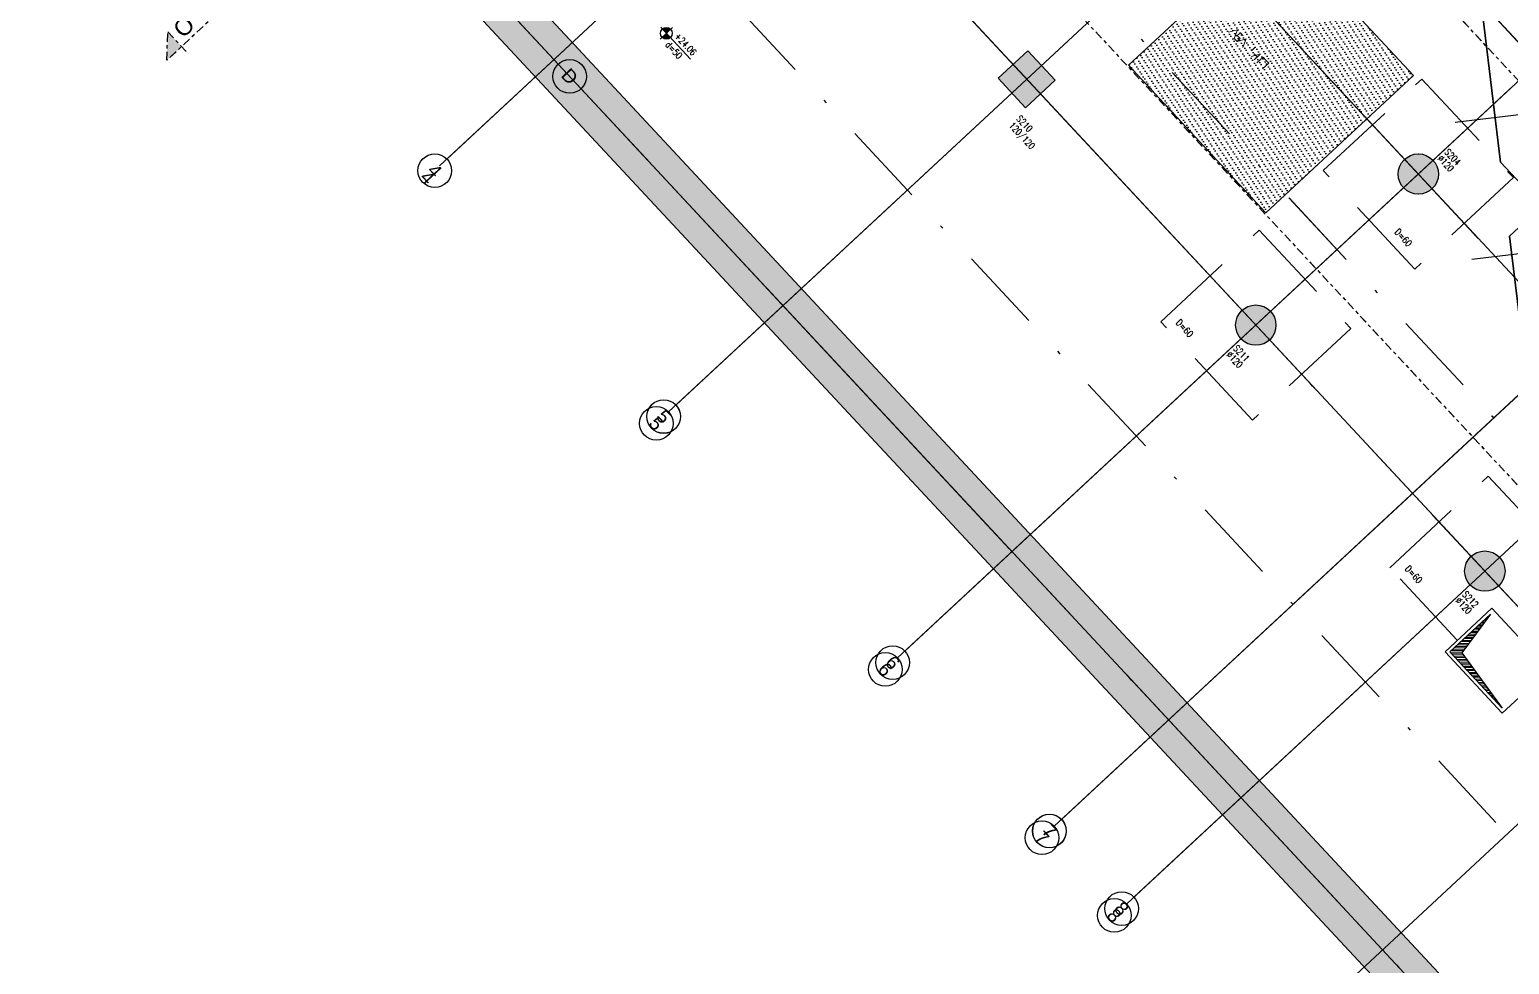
# Model space of a CAD drawing. Header units: inches. Extents: x 400392 to 401495, y 4543971 to 4544133.
# Drawn here: x 400392.43 to 400436.44, y 4544052.42 to 4544080.24 of the extents above; entities that cross this region are included whole.
import ezdxf
from ezdxf.enums import TextEntityAlignment as Align

# ---------------------------------------------------------------- set-up
doc = ezdxf.new("R2010")
doc.units = ezdxf.units.IN
doc.header["$MEASUREMENT"] = 0
for name, pattern in [('ACAD_ISO05W100', [33, 24, -3, 0, -3, 0, -3]), ('AKS', [3, 2.5, -0.25, 0, -0.25]), ('CENTER', [2, 1.25, -0.25, 0.25, -0.25]), ('CONTINU', [0]), ('DASHDOT2', [0.5, 0.25, -0.125, 0, -0.125]), ('HIDDEN', [0.375, 0.25, -0.125])]:
    doc.linetypes.add(name, pattern=pattern)
doc.layers.add('A-DETL', color=90, linetype='Continuous', lineweight=15)
for name, color, linetype in [('aks prota', 2, 'AKS'), ('boşluk prota', 2, 'Continuous'), ('boşluk taraması prota', 252, 'Continuous'), ('caks prota', 4, 'Continuous'), ('iderzi_PROTA', 3, 'Continuous'), ('kesit tarama prota', 252, 'Continuous'), ('kiriş prota', 6, 'Continuous'), ('kolon prota', 1, 'Continuous'), ('kolon tarama prota', 252, 'Continuous'), ('lkolon prota', 4, 'Continuous'), ('perde prota', 1, 'Continuous'), ('PRT-AL-TUNEL_EKSENI', 14, 'DASHDOT2'), ('skesit prota', 7, 'Continuous'), ('st-s_kolon tarama', 252, 'Continuous'), ('st-s_level (kot)', 6, 'Continuous'), ('st-s_levelmark (kot işareti)', 4, 'Continuous'), ('st_s_ölçü', 4, 'Continuous'), ('taks prota', 7, 'Continuous'), ('temel prota', 6, 'Continuous'), ('tkesit prota', 7, 'Continuous'), ('tkolon prota', 6, 'Continuous')]:
    doc.layers.add(name, color=color, linetype=linetype)
doc.styles.add('Arial', font='Arial.ttf')
doc.styles.add('OLCU', font='romanstw.shx')
doc.styles.add('TAKS', font='Arial Unicode.ttf')
doc.styles.add('tkolon', font='romanstw.shx')
pattern_1 = [(6.931826, (-1394.22742, 1019.31005), (0.059635541, 0.167169242), [0, -0.15875])]
pattern_2 = [(6.931826, (398997.36488, 4544993.93019), (0.059635541, 0.167169242), [0, -0.15875])]

# ---------------------------------------------------------------- blocks, each defined once
blk = doc.blocks.new('PLAN_KOT')
at = {"layer": 'st-s_levelmark (kot işareti)'}
h = blk.add_hatch(color=256, dxfattribs=at)
h.paths.add_polyline_path([(0, 17.5, 0.414214), (-17.5, 0), (0, 0)])
h.paths.add_polyline_path([(17.5, 0), (0, 0), (0, -17.5, 0.414214)])
for p, q in [((105, 0), (-25, 0)), ((0, 25), (0, -25))]:
    blk.add_line(p, q, dxfattribs=at)
blk.add_circle((0, 0), 17.5, dxfattribs=at)
at = {"layer": 'st-s_level (kot)', "color": 6, "style": 'OLCU', "width": 0.8}
for tag, p in [('KOT', (22.7, 9.8)), ('DÖŞEME_KALINLIĞI', (22.7, -27.6))]:
    blk.add_attdef(tag, p, '', height=20, dxfattribs=at)
blk = doc.blocks.new('A$C1a5ef8c2')
at = {"layer": 'boşluk taraması prota', "ltscale": 2}
h = blk.add_hatch(dxfattribs=at)
h.set_pattern_fill('ANSI31', color=256, scale=0.03, angle=-47.076, style=0)
h.set_pattern_definition([(357.923994, (-736.32977, 321.2096), (0.003450452, 0.095187483), [])])
h.paths.add_polyline_path([(44.28, 88.221), (43.428, 87.066), (44.628, 85.427), (43.073, 87.099)])
at = {"layer": 'kesit tarama prota'}
h = blk.add_hatch(color=256, dxfattribs=at)
h.dxf.hatch_style = 1
h.paths.add_polyline_path([(4.95, 105.553), (4.919, 104.705), (5.358, 105.114)])
at = {"layer": 'kolon tarama prota'}
h = blk.add_hatch(color=256, dxfattribs=at)
h.dxf.hatch_style = 1
h.paths.add_polyline_path([(49.467, 68.11), (49.159, 70.643), (5.918, 117.138), (24.151, 134.095), (39.018, 118.11), (43.332, 118.633), (43.151, 120.123), (39.596, 119.691), (24.432, 135.995), (4.002, 116.995)])
h = blk.add_hatch(color=256, dxfattribs=at)
h.dxf.hatch_style = 1
h.paths.add_polyline_path([(30.522, 104.991), (31.339, 104.113), (30.46, 103.295), (29.643, 104.174)])
h = blk.add_hatch(color=256, dxfattribs=at)
h.dxf.hatch_style = 1
edge = h.paths.add_edge_path()
edge.add_arc((42.138, 101.32), 0.6, -47.076, 312.924)
h = blk.add_hatch(color=256, dxfattribs=at)
h.dxf.hatch_style = 1
edge = h.paths.add_edge_path()
edge.add_arc((37.305, 96.825), 0.6, -47.076, 312.924)
h = blk.add_hatch(color=256, dxfattribs=at)
h.dxf.hatch_style = 1
edge = h.paths.add_edge_path()
edge.add_arc((44.116, 89.502), 0.6, -47.076, 312.924)
at = {"layer": 'st-s_kolon tarama', "ltscale": 0.001}
h = blk.add_hatch(dxfattribs=at)
h.set_pattern_fill('DOTS', color=253, scale=0.1, angle=6.9318)
h.set_pattern_definition(pattern_1)
h.paths.add_polyline_path([(37.909, 108.643), (41.995, 104.249), (37.601, 100.163), (33.515, 104.557)])
h = blk.add_hatch(dxfattribs=at)
h.set_pattern_fill('DOTS', color=253, scale=0.1, angle=6.9318)
h.set_pattern_definition(pattern_1)
h.paths.add_polyline_path([(37.909, 108.643), (41.995, 104.249), (37.601, 100.163), (33.515, 104.557)])
at = {"layer": 'A-DETL', "color": 1, "lineweight": 5}
blk.add_lwpolyline([(18.906, 133.421), (126.814, 17.396)], dxfattribs=at)
at = {"layer": 'aks prota', "ltscale": 10}
for p, q in [((125.918, 11.237), (12.923, 132.733)), ((125.918, 11.237), (12.923, 132.733)), ((125.918, 11.237), (12.923, 132.733)), ((124.062, 13.233), (12.923, 132.733)), ((125.918, 11.237), (12.923, 132.733)), ((121.085, 6.742), (8.09, 128.238)), ((121.085, 6.742), (8.09, 128.238)), ((121.085, 6.742), (8.09, 128.238)), ((119.229, 8.739), (8.09, 128.238)), ((121.085, 6.742), (8.09, 128.238)), ((13.033, 101.563), (39.309, 126.001)), ((13.033, 101.563), (39.309, 126.001)), ((13.033, 101.563), (39.309, 126.001)), ((13.251, 101.767), (39.309, 126.001)), ((13.251, 101.767), (39.309, 126.001)), ((113.836, 0), (0.841, 121.496)), ((113.836, 0), (0.841, 121.496)), ((113.836, 0), (0.841, 121.496)), ((111.979, 1.996), (0.841, 121.496)), ((113.836, 0), (0.841, 121.496)), ((19.843, 94.24), (46.442, 118.978)), ((19.843, 94.24), (46.442, 118.978)), ((19.843, 94.24), (46.442, 118.978)), ((20.062, 94.444), (46.442, 118.978)), ((20.062, 94.444), (46.442, 118.978)), ((113.372, 24.727), (29.325, 115.097)), ((113.372, 24.727), (29.325, 115.097)), ((108.54, 20.232), (24.492, 110.602)), ((26.653, 86.918), (52.051, 110.539)), ((26.653, 86.918), (52.051, 110.539)), ((26.653, 86.918), (52.051, 110.539)), ((26.872, 87.121), (52.051, 110.539)), ((31.311, 81.909), (56.709, 105.53)), ((31.311, 81.909), (56.709, 105.53)), ((31.311, 81.909), (56.709, 105.53)), ((31.53, 82.113), (56.709, 105.53)), ((31.53, 82.113), (56.709, 105.53)), ((43.727, 98.786), (90.086, 104.416)), ((43.727, 98.786), (90.086, 104.416)), ((43.727, 98.786), (90.086, 104.416)), ((43.727, 98.786), (90.086, 104.416)), ((43.727, 98.786), (90.086, 104.416)), ((43.727, 98.786), (90.086, 104.416)), ((43.727, 98.786), (90.086, 104.416)), ((101.29, 13.49), (17.243, 103.86)), ((101.29, 13.49), (17.243, 103.86)), ((33.473, 79.604), (59.005, 103.35)), ((33.473, 79.604), (59.005, 103.35)), ((33.473, 79.604), (59.005, 103.35)), ((33.692, 79.807), (59.005, 103.35)), ((33.692, 79.807), (59.005, 103.35)), ((37.672, 75.07), (63.204, 98.816)), ((37.672, 75.07), (63.204, 98.816)), ((37.672, 75.07), (63.204, 98.816)), ((37.891, 75.274), (63.204, 98.816)), ((37.891, 75.274), (63.204, 98.816))]:
    blk.add_line(p, q, dxfattribs=at)
at = {"layer": 'boşluk prota', "ltscale": 0.05}
blk.add_lwpolyline([(44.28, 88.221), (43.428, 87.066), (44.628, 85.427), (43.073, 87.099)], close=True, dxfattribs=at)
at = {"layer": 'caks prota', "ltscale": 0.05}
for centre in [(16.902, 104.226), (16.902, 104.226), (12.89, 101.421), (12.89, 101.421), (19.477, 93.9), (19.477, 93.9), (19.477, 93.9), (19.696, 94.103), (19.696, 94.103), (26.506, 86.781), (26.506, 86.781), (26.287, 86.577), (26.287, 86.577), (26.287, 86.577), (30.947, 81.567), (30.947, 81.567), (30.947, 81.567), (31.166, 81.77), (31.169, 81.767), (33.097, 79.255), (33.097, 79.255), (33.097, 79.255), (33.316, 79.459), (33.316, 79.459)]:
    blk.add_circle(centre, 0.5, dxfattribs=at)
at = {"layer": 'iderzi_PROTA', "linetype": 'ACAD_ISO05W100', "lineweight": 30, "ltscale": 2}
blk.add_lwpolyline([(49.467, 68.11), (49.159, 70.643), (48.233, 71.639), (47.596, 76.895), (48.549, 77.781), (47.329, 79.095), (46.553, 85.484), (47.508, 86.373), (46.285, 87.688), (45.584, 93.46), (46.539, 94.348), (45.315, 95.664), (44.853, 99.471), (45.809, 100.361), (44.585, 101.676), (43.795, 108.184), (44.751, 109.073), (43.527, 110.388), (43.02, 114.566), (43.815, 114.662), (43.152, 120.123)], dxfattribs=at)
at = {"layer": 'kiriş prota'}
blk.add_lwpolyline([(37.909, 108.643), (41.995, 104.249), (37.601, 100.163), (33.515, 104.557), (37.909, 108.643)], dxfattribs=at)
blk.add_lwpolyline([(37.909, 108.643), (41.995, 104.249), (37.601, 100.163), (33.515, 104.557), (37.909, 108.643)], dxfattribs=at)
blk.add_lwpolyline([(44.323, 88.398), (46.026, 86.567), (44.634, 85.273), (42.932, 87.104)], close=True, dxfattribs=at)
at = {"layer": 'kolon prota', "color": 1}
blk.add_lwpolyline([(30.522, 104.991), (31.339, 104.113), (30.46, 103.295), (29.643, 104.174)], close=True, dxfattribs=at)
for centre in [(42.138, 101.32), (37.305, 96.825), (44.116, 89.502)]:
    blk.add_circle(centre, 0.6, dxfattribs=at)
at = {"layer": 'perde prota'}
blk.add_lwpolyline([(49.467, 68.11), (49.159, 70.643), (5.918, 117.138), (24.151, 134.095), (39.018, 118.11), (43.332, 118.633), (43.151, 120.123), (39.596, 119.691), (24.432, 135.995), (4.002, 116.995)], close=True, dxfattribs=at)
at = {"layer": 'PRT-AL-TUNEL_EKSENI', "ltscale": 10}
for p, q in [((16.474, 136.036), (129.47, 14.54)), ((10.506, 130.485), (123.502, 8.99)), ((4.538, 124.935), (117.534, 3.439)), ((43.232, 102.863), (89.591, 108.493))]:
    blk.add_line(p, q, dxfattribs=at)
at = {"layer": 'skesit prota', "linetype": 'CENTER', "ltscale": 0.2}
for p, q in [((4.919, 104.705), (4.95, 105.553)), ((4.95, 105.553), (5.563, 104.894))]:
    blk.add_line(p, q, dxfattribs=at)
for points in [[(93.991, 110.011), (45.135, 104.078), (13.126, 138.495)], [(6.701, 133.338), (120.284, 11.212)], [(33.789, 131.555), (4.919, 104.705)]]:
    blk.add_lwpolyline(points, dxfattribs=at)
at = {"layer": 'st_s_ölçü', "color": 6, "lineweight": 0}
for points in [[(36.496, 105.539), (36.762, 105.617), (36.665, 105.358)], [(36.93, 105.436), (36.846, 105.526), (36.755, 105.442), (36.84, 105.351), (36.749, 105.267), (36.665, 105.358)], [(36.749, 105.267), (37.014, 105.345), (36.917, 105.086)], [(37.17, 104.814), (37.436, 104.892), (37.255, 104.723)], [(37.267, 105.073), (37.177, 104.989), (37.267, 105.073), (37.177, 104.989)], [(37.261, 104.898), (37.345, 104.808)], [(37.339, 104.633), (37.52, 104.801), (37.604, 104.711)], [(37.689, 104.62), (37.507, 104.452)], [(37.507, 104.452), (37.689, 104.62)], [(37.604, 104.711), (37.689, 104.62)]]:
    blk.add_lwpolyline(points, dxfattribs=at)
at = {"layer": 'temel prota', "linetype": 'HIDDEN', "ltscale": 10}
for points in [[(42.241, 104.146), (44.965, 101.217), (42.036, 98.493), (39.312, 101.422)], [(37.408, 99.651), (40.132, 96.722), (37.203, 93.998), (34.479, 96.927)]]:
    blk.add_lwpolyline(points, close=True, dxfattribs=at)
blk.add_lwpolyline([(43.298, 87.444), (41.289, 89.605), (44.218, 92.329), (45.946, 90.471)], dxfattribs=at)
at = {"layer": 'st-s_level (kot)', "linetype": 'CONTINU', "ltscale": 0.1, "xscale": 0.01000000000024428, "yscale": 0.01000000000024428, "zscale": 0.01000000000024428, "rotation": 312.9239939580838}
blk.add_blockref('PLAN_KOT', (19.778, 105.509), dxfattribs=at).add_auto_attribs({'KOT': '+24.06', 'DÖŞEME_KALINLIĞI': 'd=50'})
at = {"layer": 'lkolon prota', "style": 'tkolon', "width": 0.8}
for s, p in [('120/120', (29.951, 102.753)), ('%%C120', (42.696, 101.77)), ('%%C120', (36.416, 95.929)), ('%%C120', (43.227, 88.606))]:
    blk.add_text(s, height=0.2, rotation=312.924, dxfattribs=at).set_placement(p)
at = {"layer": 'st-s_level (kot)', "color": 6, "style": 'OLCU', "width": 0.8}
for tag, p, rotation in [('D=60', (41.417, 99.58), 312.924), ('D=60', (34.914, 96.881), 312.924), ('D=60', (41.724, 89.558), 312.924), ('D=60', (74.072, 82.365), 276.924), ('D=90', (58.452, 80.894), 312.924), ('D=60', (82.07, 73.768), 276.924), ('D=60', (66.17, 72.697), 312.924), ('D=60', (59.529, 70.146), 312.924), ('D=60', (74.283, 63.914), 312.924), ('D=60', (67.523, 61.55), 312.924), ('D=60', (81.905, 55.778), 312.924), ('D=60', (75.518, 52.954), 312.924), ('D=60', (83.512, 44.358), 312.924), ('D=60', (93.868, 42.953), 312.924), ('D=60', (102.234, 34.187), 312.924), ('D=60', (95.218, 31.81), 312.924), ('D=60', (99.288, 27.664), 312.924), ('+22.51', (112.229, 23.935), 312.924), ('+20.81', (108.552, 21.5), 312.924), ('D=80', (97.117, 17.526), 312.924)]:
    blk.add_attdef(tag, p, '', height=0.2, rotation=rotation, dxfattribs=at)
at = {"layer": 'taks prota', "style": 'TAKS'}
for s, p in [('D', (16.902, 104.226)), ('D', (16.902, 104.226)), ('4', (12.671, 101.218)), ('4', (12.671, 101.218)), ('4', (12.89, 101.421)), ('4', (12.89, 101.421)), ('5', (19.696, 94.103)), ('5', (19.696, 94.103)), ('5', (19.477, 93.9)), ('5', (19.477, 93.9)), ('5', (19.477, 93.9)), ('6', (26.287, 86.577)), ('6', (26.287, 86.577)), ('6', (26.287, 86.577)), ('6', (26.506, 86.781)), ('6', (26.506, 86.781)), ('7', (31.166, 81.77)), ('7', (31.169, 81.767)), ('7', (30.947, 81.567)), ('7', (30.947, 81.567)), ('7', (30.947, 81.567)), ('8', (33.097, 79.255)), ('8', (33.097, 79.255)), ('8', (33.097, 79.255)), ('8', (33.316, 79.459)), ('8', (33.316, 79.459))]:
    blk.add_text(s, height=0.4, rotation=312.924, dxfattribs=at).set_placement(p, align=Align.MIDDLE_CENTER)
at = {"layer": 'tkesit prota', "style": 'Arial'}
blk.add_text('O', height=0.5, rotation=42.924, dxfattribs=at).set_placement((5.4, 105.34))
at = {"layer": 'tkolon prota', "style": 'tkolon', "width": 0.8}
for s, p in [('S210', (30.167, 102.954)), ('S204', (42.899, 101.959)), ('S211', (36.619, 96.118)), ('S212', (43.429, 88.796))]:
    blk.add_text(s, height=0.2, rotation=312.924, dxfattribs=at).set_placement(p)

msp = doc.modelspace()

# ---------------------------------------------------------------- hatches: boundary and pattern name
at = {"layer": 'boşluk taraması prota', "ltscale": 2}
h = msp.add_hatch(dxfattribs=at)
h.set_pattern_fill('ANSI31', color=256, scale=0.03, angle=-47.076, style=0)
h.set_pattern_definition([(357.923994, (399655.26253, 4544295.82973), (0.003450452, 0.095187483), [])])
h.paths.add_polyline_path([(400435.872, 4544062.841), (400435.021, 4544061.686), (400436.22, 4544060.047), (400434.665, 4544061.719)])
at = {"layer": 'kesit tarama prota'}
h = msp.add_hatch(color=256, dxfattribs=at)
h.dxf.hatch_style = 1
h.paths.add_polyline_path([(400396.542, 4544080.173), (400396.511, 4544079.325), (400396.951, 4544079.734)])
at = {"layer": 'kolon tarama prota'}
h = msp.add_hatch(color=256, dxfattribs=at)
h.dxf.hatch_style = 1
h.paths.add_polyline_path([(400441.059, 4544042.73), (400440.752, 4544045.263), (400397.51, 4544091.758), (400415.743, 4544108.715), (400430.611, 4544092.73), (400434.924, 4544093.254), (400434.743, 4544094.743), (400431.188, 4544094.311), (400416.025, 4544110.616), (400395.595, 4544091.615)])
h = msp.add_hatch(color=256, dxfattribs=at)
h.dxf.hatch_style = 1
h.paths.add_polyline_path([(400422.114, 4544079.612), (400422.931, 4544078.733), (400422.052, 4544077.916), (400421.235, 4544078.794)])
h = msp.add_hatch(color=256, dxfattribs=at)
h.dxf.hatch_style = 1
edge = h.paths.add_edge_path()
edge.add_arc((400433.731, 4544075.94), 0.6, -47.076, 312.924)
h = msp.add_hatch(color=256, dxfattribs=at)
h.dxf.hatch_style = 1
edge = h.paths.add_edge_path()
edge.add_arc((400428.898, 4544071.445), 0.6, -47.076, 312.924)
h = msp.add_hatch(color=256, dxfattribs=at)
h.dxf.hatch_style = 1
edge = h.paths.add_edge_path()
edge.add_arc((400435.708, 4544064.122), 0.6, -47.076, 312.924)
at = {"layer": 'st-s_kolon tarama', "ltscale": 0.001}
h = msp.add_hatch(dxfattribs=at)
h.set_pattern_fill('DOTS', color=253, scale=0.1, angle=6.9318)
h.set_pattern_definition(pattern_2)
h.paths.add_polyline_path([(400429.501, 4544083.263), (400433.587, 4544078.869), (400429.194, 4544074.783), (400425.107, 4544079.177)])
h = msp.add_hatch(dxfattribs=at)
h.set_pattern_fill('DOTS', color=253, scale=0.1, angle=6.9318)
h.set_pattern_definition(pattern_2)
h.paths.add_polyline_path([(400429.501, 4544083.263), (400433.587, 4544078.869), (400429.194, 4544074.783), (400425.107, 4544079.177)])

# ---------------------------------------------------------------- linework, layer by layer
at = {"layer": 'A-DETL', "color": 1, "lineweight": 5}
msp.add_lwpolyline([(400410.498, 4544108.041), (400518.406, 4543992.016)], dxfattribs=at)
at = {"layer": 'aks prota', "ltscale": 10}
for p, q in [((400517.511, 4543985.857), (400404.515, 4544107.353)), ((400517.511, 4543985.857), (400404.515, 4544107.353)), ((400517.511, 4543985.857), (400404.515, 4544107.353)), ((400515.654, 4543987.853), (400404.515, 4544107.353)), ((400517.511, 4543985.857), (400404.515, 4544107.353)), ((400512.678, 4543981.362), (400399.682, 4544102.858)), ((400512.678, 4543981.362), (400399.682, 4544102.858)), ((400512.678, 4543981.362), (400399.682, 4544102.858)), ((400510.821, 4543983.359), (400399.682, 4544102.858)), ((400512.678, 4543981.362), (400399.682, 4544102.858)), ((400404.625, 4544076.183), (400430.902, 4544100.622)), ((400404.625, 4544076.183), (400430.902, 4544100.622)), ((400404.625, 4544076.183), (400430.902, 4544100.622)), ((400404.844, 4544076.387), (400430.902, 4544100.622)), ((400404.844, 4544076.387), (400430.902, 4544100.622)), ((400505.428, 4543974.62), (400392.433, 4544096.116)), ((400505.428, 4543974.62), (400392.433, 4544096.116)), ((400505.428, 4543974.62), (400392.433, 4544096.116)), ((400503.572, 4543976.617), (400392.433, 4544096.116)), ((400505.428, 4543974.62), (400392.433, 4544096.116)), ((400411.435, 4544068.861), (400438.034, 4544093.599)), ((400411.435, 4544068.861), (400438.034, 4544093.599)), ((400411.435, 4544068.861), (400438.034, 4544093.599)), ((400411.654, 4544069.064), (400438.034, 4544093.599)), ((400411.654, 4544069.064), (400438.034, 4544093.599)), ((400504.965, 4543999.347), (400420.917, 4544089.717)), ((400504.965, 4543999.347), (400420.917, 4544089.717)), ((400500.132, 4543994.852), (400416.084, 4544085.222)), ((400418.246, 4544061.538), (400443.644, 4544085.159)), ((400418.246, 4544061.538), (400443.644, 4544085.159)), ((400418.246, 4544061.538), (400443.644, 4544085.159)), ((400418.464, 4544061.742), (400443.644, 4544085.159)), ((400422.904, 4544056.529), (400448.302, 4544080.15)), ((400422.904, 4544056.529), (400448.302, 4544080.15)), ((400422.904, 4544056.529), (400448.302, 4544080.15)), ((400423.123, 4544056.733), (400448.302, 4544080.15)), ((400423.123, 4544056.733), (400448.302, 4544080.15)), ((400435.319, 4544073.407), (400481.679, 4544079.036)), ((400435.319, 4544073.407), (400481.679, 4544079.036)), ((400435.319, 4544073.407), (400481.679, 4544079.036)), ((400435.319, 4544073.407), (400481.679, 4544079.036)), ((400435.319, 4544073.407), (400481.679, 4544079.036)), ((400435.319, 4544073.407), (400481.679, 4544079.036)), ((400435.319, 4544073.407), (400481.679, 4544079.036)), ((400492.882, 4543988.11), (400408.835, 4544078.48)), ((400492.882, 4543988.11), (400408.835, 4544078.48)), ((400425.065, 4544054.224), (400450.597, 4544077.97)), ((400425.065, 4544054.224), (400450.597, 4544077.97)), ((400425.065, 4544054.224), (400450.597, 4544077.97)), ((400425.284, 4544054.428), (400450.597, 4544077.97)), ((400425.284, 4544054.428), (400450.597, 4544077.97)), ((400429.264, 4544049.69), (400454.797, 4544073.436)), ((400429.264, 4544049.69), (400454.797, 4544073.436)), ((400429.264, 4544049.69), (400454.797, 4544073.436)), ((400429.483, 4544049.894), (400454.797, 4544073.436)), ((400429.483, 4544049.894), (400454.797, 4544073.436))]:
    msp.add_line(p, q, dxfattribs=at)
at = {"layer": 'boşluk prota', "ltscale": 0.05}
msp.add_lwpolyline([(400435.872, 4544062.841), (400435.021, 4544061.686), (400436.22, 4544060.047), (400434.665, 4544061.719)], close=True, dxfattribs=at)
at = {"layer": 'caks prota', "ltscale": 0.05}
for centre in [(400408.495, 4544078.846), (400408.495, 4544078.846), (400404.482, 4544076.041), (400404.482, 4544076.041), (400411.069, 4544068.52), (400411.069, 4544068.52), (400411.069, 4544068.52), (400411.288, 4544068.724), (400411.288, 4544068.724), (400417.879, 4544061.197), (400417.879, 4544061.197), (400417.879, 4544061.197), (400418.098, 4544061.401), (400418.098, 4544061.401), (400422.54, 4544056.187), (400422.54, 4544056.187), (400422.54, 4544056.187), (400422.758, 4544056.39), (400422.762, 4544056.387), (400424.908, 4544054.079), (400424.908, 4544054.079), (400424.689, 4544053.875), (400424.689, 4544053.875), (400424.689, 4544053.875)]:
    msp.add_circle(centre, 0.5, dxfattribs=at)
at = {"layer": 'iderzi_PROTA', "linetype": 'ACAD_ISO05W100', "lineweight": 30, "ltscale": 2}
msp.add_lwpolyline([(400441.059, 4544042.73), (400440.752, 4544045.263), (400439.825, 4544046.26), (400439.188, 4544051.515), (400440.141, 4544052.401), (400438.921, 4544053.715), (400438.145, 4544060.104), (400439.101, 4544060.993), (400437.877, 4544062.308), (400437.176, 4544068.08), (400438.132, 4544068.968), (400436.908, 4544070.285), (400436.445, 4544074.092), (400437.401, 4544074.981), (400436.178, 4544076.297), (400435.387, 4544082.804), (400436.343, 4544083.693), (400435.12, 4544085.009), (400434.612, 4544089.186), (400435.407, 4544089.282), (400434.744, 4544094.743)], dxfattribs=at)
at = {"layer": 'kiriş prota'}
msp.add_lwpolyline([(400429.501, 4544083.263), (400433.587, 4544078.869), (400429.194, 4544074.783), (400425.107, 4544079.177), (400429.501, 4544083.263)], dxfattribs=at)
msp.add_lwpolyline([(400429.501, 4544083.263), (400433.587, 4544078.869), (400429.194, 4544074.783), (400425.107, 4544079.177), (400429.501, 4544083.263)], dxfattribs=at)
msp.add_lwpolyline([(400435.915, 4544063.018), (400437.618, 4544061.187), (400436.227, 4544059.893), (400434.524, 4544061.724)], close=True, dxfattribs=at)
at = {"layer": 'kolon prota', "color": 1}
msp.add_lwpolyline([(400422.114, 4544079.612), (400422.931, 4544078.733), (400422.052, 4544077.916), (400421.235, 4544078.794)], close=True, dxfattribs=at)
for centre in [(400433.731, 4544075.94), (400428.898, 4544071.445), (400435.708, 4544064.122)]:
    msp.add_circle(centre, 0.6, dxfattribs=at)
at = {"layer": 'perde prota'}
msp.add_lwpolyline([(400441.059, 4544042.73), (400440.752, 4544045.263), (400397.51, 4544091.758), (400415.743, 4544108.715), (400430.611, 4544092.73), (400434.924, 4544093.254), (400434.743, 4544094.743), (400431.188, 4544094.311), (400416.025, 4544110.616), (400395.595, 4544091.615)], close=True, dxfattribs=at)
at = {"layer": 'PRT-AL-TUNEL_EKSENI', "ltscale": 10}
for p, q in [((400408.067, 4544110.656), (400521.062, 4543989.16)), ((400402.099, 4544105.105), (400515.094, 4543983.61)), ((400396.131, 4544099.555), (400509.126, 4543978.059)), ((400434.824, 4544077.483), (400481.184, 4544083.113))]:
    msp.add_line(p, q, dxfattribs=at)
at = {"layer": 'skesit prota', "linetype": 'CENTER', "ltscale": 0.2}
for p, q in [((400396.511, 4544079.325), (400396.542, 4544080.173)), ((400396.542, 4544080.173), (400397.155, 4544079.514))]:
    msp.add_line(p, q, dxfattribs=at)
for points in [[(400485.584, 4544084.631), (400436.728, 4544078.698), (400404.719, 4544113.115)], [(400398.294, 4544107.959), (400511.876, 4543985.832)], [(400425.381, 4544106.176), (400396.511, 4544079.325)]]:
    msp.add_lwpolyline(points, dxfattribs=at)
at = {"layer": 'st_s_ölçü', "color": 6, "lineweight": 0}
for points in [[(400428.088, 4544080.159), (400428.354, 4544080.237), (400428.257, 4544079.978)], [(400428.522, 4544080.056), (400428.438, 4544080.147), (400428.348, 4544080.062), (400428.432, 4544079.972), (400428.341, 4544079.887), (400428.257, 4544079.978)], [(400428.341, 4544079.887), (400428.607, 4544079.965), (400428.51, 4544079.706)], [(400428.86, 4544079.693), (400428.769, 4544079.609), (400428.86, 4544079.693), (400428.769, 4544079.609)], [(400428.763, 4544079.434), (400429.028, 4544079.512), (400428.847, 4544079.344)], [(400428.853, 4544079.519), (400428.938, 4544079.428)], [(400428.931, 4544079.253), (400429.112, 4544079.422), (400429.197, 4544079.331)], [(400429.281, 4544079.24), (400429.1, 4544079.072)], [(400429.1, 4544079.072), (400429.281, 4544079.24)], [(400429.197, 4544079.331), (400429.281, 4544079.24)]]:
    msp.add_lwpolyline(points, dxfattribs=at)
at = {"layer": 'temel prota', "linetype": 'HIDDEN', "ltscale": 10}
for points in [[(400433.833, 4544078.766), (400436.557, 4544075.837), (400433.628, 4544073.113), (400430.904, 4544076.042)], [(400429, 4544074.271), (400431.724, 4544071.342), (400428.795, 4544068.618), (400426.071, 4544071.547)]]:
    msp.add_lwpolyline(points, close=True, dxfattribs=at)
msp.add_lwpolyline([(400434.89, 4544062.065), (400432.881, 4544064.225), (400435.81, 4544066.949), (400437.538, 4544065.091)], dxfattribs=at)

# ---------------------------------------------------------------- block references
msp.add_blockref('A$C1a5ef8c2', (400391.592, 4543974.62))
at = {"layer": 'st-s_level (kot)', "linetype": 'CONTINU', "ltscale": 0.1, "xscale": 0.01000000000024428, "yscale": 0.01000000000024428, "zscale": 0.01000000000024428, "rotation": 312.9239939580838}
msp.add_blockref('PLAN_KOT', (400411.37, 4544080.129), dxfattribs=at).add_auto_attribs({'KOT': '+24.06', 'DÖŞEME_KALINLIĞI': 'd=50'})

# ---------------------------------------------------------------- texts
at = {"layer": 'lkolon prota', "style": 'tkolon', "width": 0.8}
for s, p in [('120/120', (400421.543, 4544077.373)), ('%%C120', (400434.289, 4544076.39)), ('%%C120', (400428.009, 4544070.549)), ('%%C120', (400434.819, 4544063.227))]:
    msp.add_text(s, height=0.2, rotation=312.924, dxfattribs=at).set_placement(p)
at = {"layer": 'st-s_level (kot)', "color": 6, "style": 'OLCU', "width": 0.8}
for p in [(400433.009, 4544074.2), (400426.506, 4544071.501), (400433.316, 4544064.178)]:
    msp.add_attdef('D=60', p, '', height=0.2, rotation=312.924, dxfattribs=at)
at = {"layer": 'taks prota', "style": 'TAKS'}
for s, p in [('D', (400408.495, 4544078.846)), ('D', (400408.495, 4544078.846)), ('4', (400404.482, 4544076.041)), ('4', (400404.482, 4544076.041)), ('4', (400404.264, 4544075.838)), ('4', (400404.264, 4544075.838)), ('5', (400411.069, 4544068.52)), ('5', (400411.069, 4544068.52)), ('5', (400411.069, 4544068.52)), ('5', (400411.288, 4544068.724)), ('5', (400411.288, 4544068.724)), ('6', (400418.098, 4544061.401)), ('6', (400418.098, 4544061.401)), ('6', (400417.879, 4544061.197)), ('6', (400417.879, 4544061.197)), ('6', (400417.879, 4544061.197)), ('7', (400422.54, 4544056.187)), ('7', (400422.54, 4544056.187)), ('7', (400422.54, 4544056.187)), ('7', (400422.758, 4544056.39)), ('7', (400422.762, 4544056.387)), ('8', (400424.689, 4544053.875)), ('8', (400424.689, 4544053.875)), ('8', (400424.689, 4544053.875)), ('8', (400424.908, 4544054.079)), ('8', (400424.908, 4544054.079))]:
    msp.add_text(s, height=0.4, rotation=312.924, dxfattribs=at).set_placement(p, align=Align.MIDDLE_CENTER)
at = {"layer": 'tkesit prota', "style": 'Arial'}
msp.add_text('O', height=0.5, rotation=42.924, dxfattribs=at).set_placement((400396.992, 4544079.96))
at = {"layer": 'tkolon prota', "style": 'tkolon', "width": 0.8}
for s, p in [('S210', (400421.759, 4544077.574)), ('S204', (400434.492, 4544076.579)), ('S211', (400428.211, 4544070.738)), ('S212', (400435.022, 4544063.416))]:
    msp.add_text(s, height=0.2, rotation=312.924, dxfattribs=at).set_placement(p)

doc.saveas('drawing.dxf')
